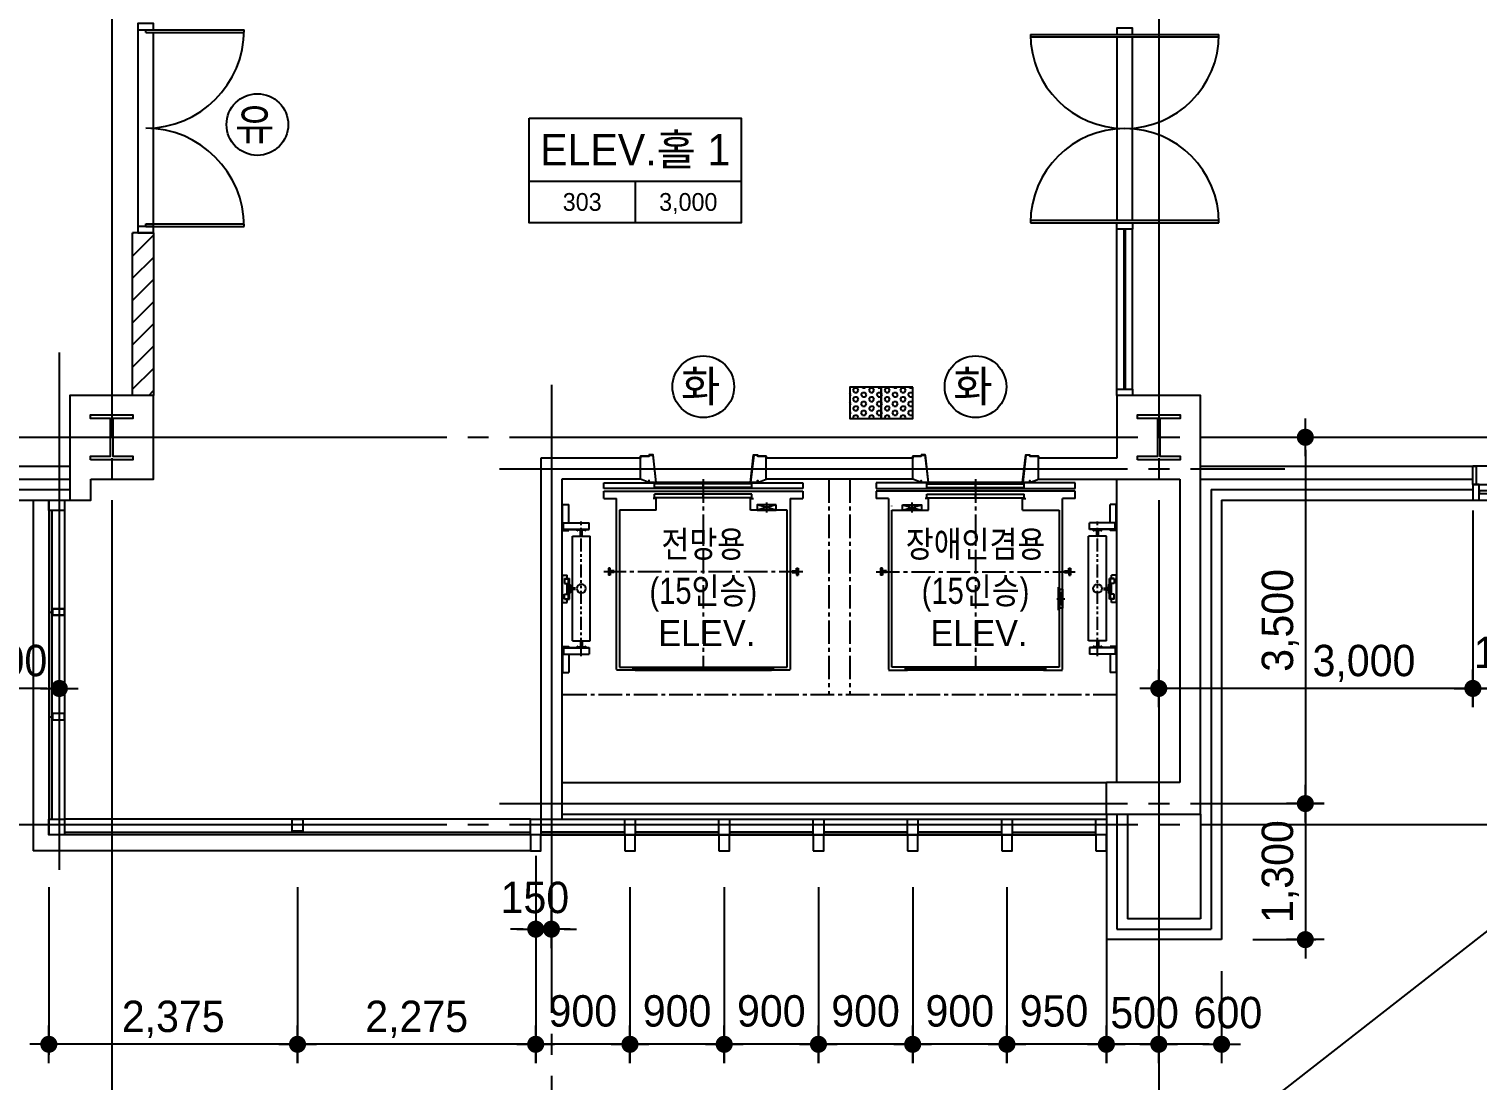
# Model space of a CAD drawing. Extents: x 14159573 to 14237735, y -1804798 to -1750552.
# Drawn here: x 14206783 to 14220613, y -1797691 to -1787648 of the extents above; entities that cross this region are included whole.
import ezdxf
from ezdxf.enums import TextEntityAlignment as Align

# ---------------------------------------------------------------- set-up
doc = ezdxf.new("R2010")
doc.units = 0
doc.header["$LTSCALE"] = 100
doc.header["$MEASUREMENT"] = 0
doc.header["$PDSIZE"] = -10
for name, pattern in [('CEN', [66, 60, -2, 2, -2]), ('CENTER2', [1.125, 0.75, -0.125, 0.125, -0.125]), ('PHANTOM', [2.5, 1.25, -0.25, 0.25, -0.25, 0.25, -0.25])]:
    doc.linetypes.add(name, pattern=pattern)
doc.layers.get('0').update_dxf_attribs({"linetype": 'CONTINUOUS'})
doc.layers.get('Defpoints').update_dxf_attribs({"linetype": 'CONTINUOUS'})
for name, color, linetype in [('0-내벽고정식', 7, 'CONTINUOUS'), ('8', 8, 'CONTINUOUS'), ('CEN', 1, 'CEN'), ('COL', 2, 'CONTINUOUS'), ('col2', 3, 'CONTINUOUS'), ('DIM', 7, 'CONTINUOUS'), ('elev', 7, 'CONTINUOUS'), ('HAT', 5, 'CONTINUOUS'), ('HOISTWAY', 9, 'CONTINUOUS'), ('TEXT', 2, 'CONTINUOUS'), ('TEXT1', 7, 'CONTINUOUS'), ('TILE', 5, 'CONTINUOUS'), ('WALL', 2, 'CONTINUOUS'), ('WALL-1', 7, 'CONTINUOUS'), ('WALLBR', 3, 'CONTINUOUS'), ('WID', 4, 'CONTINUOUS'), ('WINE', 8, 'CONTINUOUS'), ('지시선', 7, 'CONTINUOUS')]:
    doc.layers.add(name, color=color, linetype=linetype)
doc.styles.add('HY울를도M', font='HYWULM.TTF')
doc.styles.add('굴림', font='H2HDRM.TTF')
doc.dimstyles.new('DIM100', dxfattribs={"dimtxt": 300, "dimasz": 120, "dimexe": 1, "dimexo": 100, "dimgap": 60, "dimtad": 1, "dimdec": 4, "dimzin": 0, "dimdsep": 46, "dimlunit": 6, "dimtxsty": '굴림', "dimblk": 'DOTT', "dimcen": 0.09, "dimadec": 0, "dimazin": 0, "dimtfac": 1, "dimtdec": 4, "dimtofl": 0, "dimtmove": 2, "dimatfit": 2, "dimldrblk": 'DOTT', "dimfxl": 1, "dimtolj": 1, "dimtzin": 0, "dimarcsym": 0})
doc.dimstyles.new('DIM50', dxfattribs={"dimscale": 50, "dimtxt": 3, "dimasz": 1.2, "dimexe": 1, "dimexo": 1, "dimgap": 0.6, "dimtad": 1, "dimdec": 4, "dimzin": 0, "dimdsep": 46, "dimlunit": 6, "dimtxsty": '굴림', "dimblk": 'DOTT', "dimcen": 0.09, "dimadec": 0, "dimazin": 0, "dimtfac": 1, "dimtdec": 4, "dimtofl": 0, "dimtmove": 2, "dimatfit": 2, "dimldrblk": 'DOTT', "dimfxl": 1, "dimtolj": 1, "dimtzin": 0, "dimarcsym": 0})

# ---------------------------------------------------------------- blocks, each defined once
blk = doc.blocks.new('전망15인승')
at = {"layer": 'elev', "color": 4, "ltscale": 5}
for p, q in [((-350, -35), (600, -35)), ((-350, -90), (-350, -35)), ((1550, -90), (-350, -90)), ((1065, -45), (135, -45)), ((135, -80), (135, -45)), ((1065, -80), (135, -80)), ((600, -35), (1550, -35)), ((600, -90), (600, -45)), ((1065, -80), (1065, -45)), ((1550, -35), (1550, -90))]:
    blk.add_line(p, q, dxfattribs=at)
at = {"layer": 'HOISTWAY', "color": 1, "linetype": 'CENTER2', "ltscale": 3}
for p, q in [((600, 0), (600, -1807)), ((1550, -885), (-350, -885))]:
    blk.add_line(p, q, dxfattribs=at)
at = {"layer": 'HOISTWAY', "ltscale": 5}
for p, q in [((-350, -115), (1550, -115)), ((-350, -185), (-350, -115)), ((1550, -115), (1550, -185)), ((-350, -185), (-230, -185)), ((-230, -1820), (-230, -185)), ((150, -185), (120, -185)), ((1065, -145), (135, -145)), ((135, -180), (135, -145)), ((1065, -180), (135, -180)), ((150, -295), (150, -185)), ((600, -180), (600, -145)), ((1050, -295), (1050, -185)), ((1050, -185), (1080, -185)), ((1065, -180), (1065, -145)), ((1430, -185), (1430, -1820)), ((1430, -185), (1550, -185)), ((-200, -295), (-200, -1795)), ((150, -295), (-200, -295)), ((1400, -295), (1050, -295)), ((1400, -1795), (1400, -295)), ((-290, -851), (-306, -851)), ((-306, -851), (-306, -919)), ((-290, -919), (-306, -919)), ((-290, -877), (-290, -851)), ((-250, -877), (-290, -877)), ((-290, -893), (-290, -919)), ((-250, -893), (-290, -893)), ((-250, -893), (-250, -877)), ((1450, -893), (1450, -877)), ((1450, -877), (1490, -877)), ((1450, -893), (1490, -893)), ((1490, -851), (1506, -851)), ((1490, -877), (1490, -851)), ((1490, -893), (1490, -919)), ((1490, -919), (1506, -919)), ((1506, -851), (1506, -919)), ((-200, -1795), (-50, -1795)), ((-50, -1806), (-50, -1795)), ((1250, -1795), (1400, -1795)), ((1250, -1806), (1250, -1795)), ((-50, -1825), (-230, -1825)), ((-50, -1825), (-50, -1814)), ((1250, -1825), (1250, -1814)), ((1430, -1825), (1250, -1825))]:
    blk.add_line(p, q, dxfattribs=at)
at = {"layer": 'HOISTWAY', "ltscale": 200}
for p, q in [((1296, -295), (1116, -245)), ((1296, -245), (1116, -295)), ((1206, -318), (1206, -222)), ((-230, -1052), (-200, -1232)), ((-200, -1052), (-230, -1232)), ((-177, -1142), (-253, -1142))]:
    blk.add_line(p, q, dxfattribs=at)
at = {"layer": 'HOISTWAY'}
for p, q in [((-193, -1032), (-200, -1032)), ((-200, -1052), (-200, -1032)), ((-200, -1052), (-200, -1252)), ((-193, -1252), (-193, -1032)), ((-193, -1252), (-193, -1038)), ((-200, -1252), (-193, -1252))]:
    blk.add_line(p, q, dxfattribs=at)
at = {"layer": 'HOISTWAY', "color": 8, "ltscale": 5}
for p, q in [((-50, -1795), (1250, -1795)), ((-50, -1825), (1250, -1825))]:
    blk.add_line(p, q, dxfattribs=at)
at = {"layer": 'HOISTWAY', "color": 1, "ltscale": 5}
for p, q in [((-70, -1806), (1270, -1806)), ((-70, -1814), (-70, -1806)), ((-70, -1814), (1270, -1814)), ((1270, -1814), (1270, -1806))]:
    blk.add_line(p, q, dxfattribs=at)
at = {"layer": 'HOISTWAY'}
for points in [[(1296, -245), (1116, -245), (1116, -295), (1296, -295)], [(-230, -1052), (-230, -1232), (-200, -1232), (-200, -1052)]]:
    blk.add_lwpolyline(points, close=True, dxfattribs=at)
blk = doc.blocks.new('카운트')
at = {"layer": 'elev', "color": 8}
for p, q in [((0, -242), (-65, -242)), ((-65, -417), (-65, -242)), ((-6, -492), (-6, -242)), ((-100, -545), (-270, -545)), ((-270, -1545), (-270, -545)), ((-261, -482), (-261, -417)), ((-16, -417), (-261, -417)), ((-16, -477), (-261, -477)), ((-16, -482), (-261, -482)), ((-224, -495), (-224, -491)), ((-224, -495), (-221, -495)), ((-221, -495), (-221, -491)), ((-218, -485), (-196, -485)), ((-218, -488), (-196, -488)), ((-193, -537), (-193, -491)), ((-190, -537), (-190, -491)), ((-180, -537), (-180, -491)), ((-177, -537), (-177, -491)), ((-174, -485), (-152, -485)), ((-174, -488), (-152, -488)), ((-149, -495), (-149, -491)), ((-149, -495), (-146, -495)), ((-146, -495), (-146, -491)), ((-100, -1545), (-100, -545)), ((-65, -492), (-65, -482)), ((0, -492), (-65, -492)), ((-16, -482), (-16, -417)), ((-25, -948), (-71, -948)), ((-71, -1148), (-71, -948)), ((-62, -1148), (-62, -948)), ((-25, -952), (-62, -952)), ((-50, -948), (-50, -918)), ((0, -918), (-50, -918)), ((-25, -948), (-25, -998)), ((-4, -1178), (-4, -918)), ((-129, -1043), (-104, -1043)), ((-129, -1053), (-104, -1053)), ((-104, -1043), (-101, -1044)), ((-104, -1053), (-101, -1051)), ((-101, -1044), (-86, -1044)), ((-101, -1051), (-86, -1051)), ((-82, -1041), (-86, -1044)), ((-82, -1055), (-86, -1051)), ((-80, -1011), (-82, -1041)), ((-82, -1055), (-80, -1084)), ((-78, -1009), (-74, -1009)), ((-78, -1087), (-74, -1087)), ((-74, -1009), (-74, -1087)), ((-25, -998), (-62, -998)), ((-25, -1098), (-62, -1098)), ((-50, -1098), (-50, -998)), ((-25, -1148), (-25, -1098)), ((-25, -1148), (-71, -1148)), ((-25, -1144), (-62, -1144)), ((-50, -1178), (-50, -1148)), ((0, -1178), (-50, -1178)), ((-100, -1545), (-270, -1545)), ((-16, -1608), (-261, -1608)), ((-261, -1608), (-261, -1673)), ((-16, -1613), (-261, -1613)), ((-224, -1595), (-224, -1599)), ((-221, -1595), (-224, -1595)), ((-221, -1595), (-221, -1599)), ((-196, -1602), (-218, -1602)), ((-196, -1605), (-218, -1605)), ((-193, -1553), (-193, -1599)), ((-190, -1553), (-190, -1599)), ((-180, -1553), (-180, -1599)), ((-177, -1553), (-177, -1599)), ((-152, -1602), (-174, -1602)), ((-152, -1605), (-174, -1605)), ((-146, -1595), (-149, -1595)), ((-149, -1595), (-149, -1599)), ((-146, -1595), (-146, -1599)), ((-65, -1598), (-65, -1608)), ((0, -1598), (-65, -1598)), ((-16, -1608), (-16, -1673)), ((-6, -1598), (-6, -1848)), ((-16, -1673), (-261, -1673)), ((-65, -1673), (-65, -1848)), ((0, -1848), (-65, -1848))]:
    blk.add_line(p, q, dxfattribs=at)
at = {"layer": 'elev', "color": 1, "linetype": 'PHANTOM'}
blk.add_line((-185, -1691), (-185, -405), dxfattribs=at)
at = {"layer": 'elev', "color": 8}
blk.add_circle((-185, -1045), 42.8, dxfattribs=at)
for centre, radius, start, end in [((-218, -491), 6.2, 90, 180), ((-218, -491), 3, 90, 180), ((-196, -491), 6.2, 0, 90), ((-196, -491), 3, 0, 90), ((-185, -537), 8.2, 180, 0), ((-185, -537), 5, 180, 0), ((-174, -491), 6.2, 90, 180), ((-174, -491), 3, 90, 180), ((-152, -491), 6.2, 0, 90), ((-152, -491), 3, 0, 90), ((-78, -1011), 2.5, 90, 176.5907), ((-78, -1084), 2.5, 183.4093, 270), ((-218, -1599), 6.2, 180, 270), ((-218, -1599), 3, 180, 270), ((-196, -1599), 3, 270, 0), ((-196, -1599), 6.2, 270, 0), ((-185, -1553), 8.2, 0, 180), ((-185, -1553), 5, 0, 180), ((-174, -1599), 6.2, 180, 270), ((-174, -1599), 3, 180, 270), ((-152, -1599), 3, 270, 0), ((-152, -1599), 6.2, 270, 0)]:
    blk.add_arc(centre, radius, start, end, dxfattribs=at)
blk = doc.blocks.new('전망15인승-2호')
at = {"layer": 'elev', "color": 4, "ltscale": 5}
for p, q in [((-350, -35), (600, -35)), ((-350, -90), (-350, -35)), ((1550, -90), (-350, -90)), ((1065, -45), (135, -45)), ((135, -80), (135, -45)), ((1065, -80), (135, -80)), ((600, -35), (1550, -35)), ((600, -90), (600, -45)), ((1065, -80), (1065, -45)), ((1550, -35), (1550, -90))]:
    blk.add_line(p, q, dxfattribs=at)
at = {"layer": 'HOISTWAY', "color": 1, "linetype": 'CENTER2', "ltscale": 3}
for p, q in [((600, 0), (600, -1807)), ((1550, -885), (-350, -885))]:
    blk.add_line(p, q, dxfattribs=at)
at = {"layer": 'HOISTWAY', "ltscale": 5}
for p, q in [((-350, -115), (1550, -115)), ((-350, -185), (-350, -115)), ((1550, -115), (1550, -185)), ((-350, -185), (-230, -185)), ((-230, -1820), (-230, -185)), ((150, -185), (120, -185)), ((1065, -145), (135, -145)), ((135, -180), (135, -145)), ((1065, -180), (135, -180)), ((150, -295), (150, -185)), ((600, -180), (600, -145)), ((1050, -295), (1050, -185)), ((1050, -185), (1080, -185)), ((1065, -180), (1065, -145)), ((1430, -185), (1430, -1820)), ((1430, -185), (1550, -185)), ((-200, -295), (-200, -1795)), ((150, -295), (-200, -295)), ((1400, -295), (1050, -295)), ((1400, -1795), (1400, -295)), ((-290, -851), (-306, -851)), ((-306, -851), (-306, -919)), ((-290, -919), (-306, -919)), ((-290, -877), (-290, -851)), ((-250, -877), (-290, -877)), ((-290, -893), (-290, -919)), ((-250, -893), (-290, -893)), ((-250, -893), (-250, -877)), ((1450, -893), (1450, -877)), ((1450, -877), (1490, -877)), ((1450, -893), (1490, -893)), ((1490, -851), (1506, -851)), ((1490, -877), (1490, -851)), ((1490, -893), (1490, -919)), ((1490, -919), (1506, -919)), ((1506, -851), (1506, -919)), ((-200, -1795), (-50, -1795)), ((-50, -1806), (-50, -1795)), ((1250, -1795), (1400, -1795)), ((1250, -1806), (1250, -1795)), ((-50, -1825), (-230, -1825)), ((-50, -1825), (-50, -1814)), ((1250, -1825), (1250, -1814)), ((1430, -1825), (1250, -1825))]:
    blk.add_line(p, q, dxfattribs=at)
at = {"layer": 'HOISTWAY', "ltscale": 200}
for p, q in [((1296, -295), (1116, -245)), ((1296, -245), (1116, -295)), ((1206, -318), (1206, -222))]:
    blk.add_line(p, q, dxfattribs=at)
at = {"layer": 'HOISTWAY', "color": 8, "ltscale": 5}
for p, q in [((-50, -1795), (1250, -1795)), ((-50, -1825), (1250, -1825))]:
    blk.add_line(p, q, dxfattribs=at)
at = {"layer": 'HOISTWAY', "color": 1, "ltscale": 5}
for p, q in [((-70, -1806), (1270, -1806)), ((-70, -1814), (-70, -1806)), ((-70, -1814), (1270, -1814)), ((1270, -1814), (1270, -1806))]:
    blk.add_line(p, q, dxfattribs=at)
at = {"layer": 'HOISTWAY'}
blk.add_lwpolyline([(1296, -245), (1116, -245), (1116, -295), (1296, -295)], close=True, dxfattribs=at)
blk = doc.blocks.new('DOTT')
for p, q in [((0, 1.5), (0, -1.5)), ((-1.5, 0), (1.5, 0))]:
    blk.add_line(p, q)
at = {"color": 6, "const_width": 0.68}
blk.add_lwpolyline([(-0.34, 0, 1), (0.34, 0, 1)], format="xyb", close=True, dxfattribs=at)
blk = doc.blocks.new('*D54')
at = {"layer": 'Defpoints', "color": 0, "lineweight": -3}
for p in [(14218173, -1795049), (14218173, -1796349), (14218973, -1796349)]:
    blk.add_point(p, dxfattribs=at)
at = {"layer": 'DIM', "color": 7, "lineweight": -2}
for p, q in [((14218473, -1795049), (14219073, -1795049)), ((14218973, -1795169), (14218973, -1796229)), ((14218473, -1796349), (14219073, -1796349))]:
    blk.add_line(p, q, dxfattribs=at)
at = {"layer": 'DIM', "color": 7, "lineweight": -2, "xscale": 120, "yscale": 120, "zscale": 120}
for p, rotation in [((14218973, -1795049), 90), ((14218973, -1796349), 270)]:
    blk.add_blockref('DOTT', p, dxfattribs=dict(at, rotation=rotation))
at = {"layer": 'DIM', "color": 3, "insert": (14218734, -1795699), "char_height": 300, "attachment_point": 5, "rotation": 90, "style": '굴림'}
blk.add_mtext('\\A1;1,300', dxfattribs=at)
blk = doc.blocks.new('*D55')
at = {"layer": 'Defpoints', "color": 0, "lineweight": -3}
for p in [(14218173, -1791549), (14218173, -1795049), (14218973, -1795049)]:
    blk.add_point(p, dxfattribs=at)
at = {"layer": 'DIM', "color": 7, "lineweight": -2}
for p, q in [((14218473, -1791549), (14219073, -1791549)), ((14218973, -1791669), (14218973, -1794929)), ((14218473, -1795049), (14219073, -1795049))]:
    blk.add_line(p, q, dxfattribs=at)
at = {"layer": 'DIM', "color": 7, "lineweight": -2, "xscale": 120, "yscale": 120, "zscale": 120}
for p, rotation in [((14218973, -1791549), 90), ((14218973, -1795049), 270)]:
    blk.add_blockref('DOTT', p, dxfattribs=dict(at, rotation=rotation))
at = {"layer": 'DIM', "color": 3, "insert": (14218734, -1793299), "char_height": 300, "attachment_point": 5, "rotation": 90, "style": '굴림'}
blk.add_mtext('\\A1;3,500', dxfattribs=at)
blk = doc.blocks.new('TT1')
at = {"layer": 'TEXT1'}
for p, q in [((-1013, -600), (1013, -600)), ((0, -600), (0, -1000))]:
    blk.add_line(p, q, dxfattribs=at)
blk.add_lwpolyline([(-1013, 0), (1013, 0), (1013, -1000), (-1013, -1000)], close=True, dxfattribs=at)
blk = doc.blocks.new('*D59')
at = {"layer": 'Defpoints', "color": 0, "lineweight": -3}
for p in [(14217573, -1796349), (14218173, -1796349), (14217573, -1797349)]:
    blk.add_point(p, dxfattribs=at)
at = {"layer": 'DIM', "color": 7, "lineweight": -2}
for p, q in [((14217573, -1796649), (14217573, -1797449)), ((14218173, -1796649), (14218173, -1797449)), ((14218053, -1797349), (14217693, -1797349))]:
    blk.add_line(p, q, dxfattribs=at)
at = {"layer": 'DIM', "color": 7, "lineweight": -2, "xscale": 120, "yscale": 120, "zscale": 120, "rotation": 180}
blk.add_blockref('DOTT', (14217573, -1797349), dxfattribs=at)
at = {"layer": 'DIM', "color": 7, "lineweight": -2, "xscale": 120, "yscale": 120, "zscale": 120}
blk.add_blockref('DOTT', (14218173, -1797349), dxfattribs=at)
at = {"layer": 'DIM', "color": 3, "insert": (14218234, -1797048), "char_height": 300, "attachment_point": 5, "style": '굴림'}
blk.add_mtext('\\A1;600', dxfattribs=at)
blk = doc.blocks.new('aw-1000-325')
at = {"layer": 'WID', "color": 8}
for p, q in [((970, 325), (0, 325)), ((0, 150), (1000, 150)), ((0, 0), (1000, 0))]:
    blk.add_line(p, q, dxfattribs=at)
at = {"layer": 'WID'}
for points in [[(0, 325), (30, 325), (30, 150), (0, 150)], [(970, 325), (1000, 325), (1000, 150), (970, 150)], [(60, 150), (0, 150), (0, 0), (60, 0)], [(940, 150), (1000, 150), (1000, 0), (940, 0)], [(60, 63), (940, 63), (940, 87), (60, 87)]]:
    blk.add_lwpolyline(points, close=True, dxfattribs=at)
blk = doc.blocks.new('*D101')
at = {"layer": 'Defpoints', "color": 0, "lineweight": -3, "ltscale": 3}
for p in [(14205573, -1792149), (14207073, -1793211), (14205573, -1793949)]:
    blk.add_point(p, dxfattribs=at)
at = {"layer": 'DIM', "color": 7, "lineweight": -2, "ltscale": 3}
for p, q in [((14205573, -1792249), (14205573, -1793950)), ((14207073, -1793311), (14207073, -1793950)), ((14206953, -1793949), (14205693, -1793949))]:
    blk.add_line(p, q, dxfattribs=at)
at = {"layer": 'DIM', "color": 7, "lineweight": -2, "ltscale": 3, "xscale": 120, "yscale": 120, "zscale": 120, "rotation": 180}
blk.add_blockref('DOTT', (14205573, -1793949), dxfattribs=at)
at = {"layer": 'DIM', "color": 7, "lineweight": -2, "ltscale": 3, "xscale": 120, "yscale": 120, "zscale": 120}
blk.add_blockref('DOTT', (14207073, -1793949), dxfattribs=at)
at = {"layer": 'DIM', "color": 3, "ltscale": 3, "insert": (14206467, -1793710), "char_height": 300, "attachment_point": 5, "style": '굴림'}
blk.add_mtext('\\A1;1,500', dxfattribs=at)
blk = doc.blocks.new('*D109')
at = {"layer": 'Defpoints', "color": 0, "lineweight": -3}
for p in [(14217073, -1796349), (14217573, -1796349), (14217073, -1797349)]:
    blk.add_point(p, dxfattribs=at)
at = {"layer": 'DIM', "color": 7, "lineweight": -2}
for p, q in [((14217073, -1796649), (14217073, -1797449)), ((14217573, -1796649), (14217573, -1797449)), ((14217453, -1797349), (14217193, -1797349))]:
    blk.add_line(p, q, dxfattribs=at)
at = {"layer": 'DIM', "color": 7, "lineweight": -2, "xscale": 120, "yscale": 120, "zscale": 120, "rotation": 180}
blk.add_blockref('DOTT', (14217073, -1797349), dxfattribs=at)
at = {"layer": 'DIM', "color": 7, "lineweight": -2, "xscale": 120, "yscale": 120, "zscale": 120}
blk.add_blockref('DOTT', (14217573, -1797349), dxfattribs=at)
at = {"layer": 'DIM', "color": 3, "insert": (14217438, -1797048), "char_height": 300, "attachment_point": 5, "style": '굴림'}
blk.add_mtext('\\A1;500', dxfattribs=at)
blk = doc.blocks.new('*D110')
at = {"layer": 'Defpoints', "color": 0, "lineweight": -3}
for p in [(14216123, -1795549), (14217073, -1795549), (14216123, -1797349)]:
    blk.add_point(p, dxfattribs=at)
at = {"layer": 'DIM', "color": 7, "lineweight": -2}
for p, q in [((14216123, -1795849), (14216123, -1797449)), ((14217073, -1795849), (14217073, -1797449)), ((14216953, -1797349), (14216243, -1797349))]:
    blk.add_line(p, q, dxfattribs=at)
at = {"layer": 'DIM', "color": 7, "lineweight": -2, "xscale": 120, "yscale": 120, "zscale": 120, "rotation": 180}
blk.add_blockref('DOTT', (14216123, -1797349), dxfattribs=at)
at = {"layer": 'DIM', "color": 7, "lineweight": -2, "xscale": 120, "yscale": 120, "zscale": 120}
blk.add_blockref('DOTT', (14217073, -1797349), dxfattribs=at)
at = {"layer": 'DIM', "color": 3, "insert": (14216573, -1797032), "char_height": 300, "attachment_point": 5, "style": '굴림'}
blk.add_mtext('\\A1;950', dxfattribs=at)
blk = doc.blocks.new('*D111')
at = {"layer": 'Defpoints', "color": 0, "lineweight": -3}
for p in [(14215223, -1795549), (14216123, -1795549), (14215223, -1797349)]:
    blk.add_point(p, dxfattribs=at)
at = {"layer": 'DIM', "color": 7, "lineweight": -2}
for p, q in [((14215223, -1795849), (14215223, -1797449)), ((14216123, -1795849), (14216123, -1797449)), ((14216003, -1797349), (14215343, -1797349))]:
    blk.add_line(p, q, dxfattribs=at)
at = {"layer": 'DIM', "color": 7, "lineweight": -2, "xscale": 120, "yscale": 120, "zscale": 120, "rotation": 180}
blk.add_blockref('DOTT', (14215223, -1797349), dxfattribs=at)
at = {"layer": 'DIM', "color": 7, "lineweight": -2, "xscale": 120, "yscale": 120, "zscale": 120}
blk.add_blockref('DOTT', (14216123, -1797349), dxfattribs=at)
at = {"layer": 'DIM', "color": 3, "insert": (14215673, -1797032), "char_height": 300, "attachment_point": 5, "style": '굴림'}
blk.add_mtext('\\A1;900', dxfattribs=at)
blk = doc.blocks.new('*D112')
at = {"layer": 'Defpoints', "color": 0, "lineweight": -3}
for p in [(14214323, -1795549), (14215223, -1795549), (14214323, -1797349)]:
    blk.add_point(p, dxfattribs=at)
at = {"layer": 'DIM', "color": 7, "lineweight": -2}
for p, q in [((14214323, -1795849), (14214323, -1797449)), ((14215223, -1795849), (14215223, -1797449)), ((14215103, -1797349), (14214443, -1797349))]:
    blk.add_line(p, q, dxfattribs=at)
at = {"layer": 'DIM', "color": 7, "lineweight": -2, "xscale": 120, "yscale": 120, "zscale": 120, "rotation": 180}
blk.add_blockref('DOTT', (14214323, -1797349), dxfattribs=at)
at = {"layer": 'DIM', "color": 7, "lineweight": -2, "xscale": 120, "yscale": 120, "zscale": 120}
blk.add_blockref('DOTT', (14215223, -1797349), dxfattribs=at)
at = {"layer": 'DIM', "color": 3, "insert": (14214773, -1797032), "char_height": 300, "attachment_point": 5, "style": '굴림'}
blk.add_mtext('\\A1;900', dxfattribs=at)
blk = doc.blocks.new('*D113')
at = {"layer": 'Defpoints', "color": 0, "lineweight": -3}
for p in [(14213423, -1795549), (14214323, -1795549), (14213423, -1797349)]:
    blk.add_point(p, dxfattribs=at)
at = {"layer": 'DIM', "color": 7, "lineweight": -2}
for p, q in [((14213423, -1795849), (14213423, -1797449)), ((14214323, -1795849), (14214323, -1797449)), ((14214203, -1797349), (14213543, -1797349))]:
    blk.add_line(p, q, dxfattribs=at)
at = {"layer": 'DIM', "color": 7, "lineweight": -2, "xscale": 120, "yscale": 120, "zscale": 120, "rotation": 180}
blk.add_blockref('DOTT', (14213423, -1797349), dxfattribs=at)
at = {"layer": 'DIM', "color": 7, "lineweight": -2, "xscale": 120, "yscale": 120, "zscale": 120}
blk.add_blockref('DOTT', (14214323, -1797349), dxfattribs=at)
at = {"layer": 'DIM', "color": 3, "insert": (14213873, -1797032), "char_height": 300, "attachment_point": 5, "style": '굴림'}
blk.add_mtext('\\A1;900', dxfattribs=at)
blk = doc.blocks.new('*D114')
at = {"layer": 'Defpoints', "color": 0, "lineweight": -3}
for p in [(14209348, -1795549), (14211623, -1795549), (14209348, -1797349)]:
    blk.add_point(p, dxfattribs=at)
at = {"layer": 'DIM', "color": 7, "lineweight": -2}
for p, q in [((14209348, -1795849), (14209348, -1797449)), ((14211623, -1795849), (14211623, -1797449)), ((14211503, -1797349), (14209468, -1797349))]:
    blk.add_line(p, q, dxfattribs=at)
at = {"layer": 'DIM', "color": 7, "lineweight": -2, "xscale": 120, "yscale": 120, "zscale": 120, "rotation": 180}
blk.add_blockref('DOTT', (14209348, -1797349), dxfattribs=at)
at = {"layer": 'DIM', "color": 7, "lineweight": -2, "xscale": 120, "yscale": 120, "zscale": 120}
blk.add_blockref('DOTT', (14211623, -1797349), dxfattribs=at)
at = {"layer": 'DIM', "color": 3, "insert": (14210486, -1797110), "char_height": 300, "attachment_point": 5, "style": '굴림'}
blk.add_mtext('\\A1;2,275', dxfattribs=at)
blk = doc.blocks.new('*D115')
at = {"layer": 'Defpoints', "color": 0, "lineweight": -3}
for p in [(14212523, -1795549), (14213423, -1795549), (14212523, -1797349)]:
    blk.add_point(p, dxfattribs=at)
at = {"layer": 'DIM', "color": 7, "lineweight": -2}
for p, q in [((14212523, -1795849), (14212523, -1797449)), ((14213423, -1795849), (14213423, -1797449)), ((14213303, -1797349), (14212643, -1797349))]:
    blk.add_line(p, q, dxfattribs=at)
at = {"layer": 'DIM', "color": 7, "lineweight": -2, "xscale": 120, "yscale": 120, "zscale": 120, "rotation": 180}
blk.add_blockref('DOTT', (14212523, -1797349), dxfattribs=at)
at = {"layer": 'DIM', "color": 7, "lineweight": -2, "xscale": 120, "yscale": 120, "zscale": 120}
blk.add_blockref('DOTT', (14213423, -1797349), dxfattribs=at)
at = {"layer": 'DIM', "color": 3, "insert": (14212973, -1797032), "char_height": 300, "attachment_point": 5, "style": '굴림'}
blk.add_mtext('\\A1;900', dxfattribs=at)
blk = doc.blocks.new('*D116')
at = {"layer": 'Defpoints', "color": 0, "lineweight": -3}
for p in [(14211623, -1795549), (14212523, -1795549), (14211623, -1797349)]:
    blk.add_point(p, dxfattribs=at)
at = {"layer": 'DIM', "color": 7, "lineweight": -2}
for p, q in [((14211623, -1795849), (14211623, -1797449)), ((14212523, -1795849), (14212523, -1797449)), ((14212403, -1797349), (14211743, -1797349))]:
    blk.add_line(p, q, dxfattribs=at)
at = {"layer": 'DIM', "color": 7, "lineweight": -2, "xscale": 120, "yscale": 120, "zscale": 120, "rotation": 180}
blk.add_blockref('DOTT', (14211623, -1797349), dxfattribs=at)
at = {"layer": 'DIM', "color": 7, "lineweight": -2, "xscale": 120, "yscale": 120, "zscale": 120}
blk.add_blockref('DOTT', (14212523, -1797349), dxfattribs=at)
at = {"layer": 'DIM', "color": 3, "insert": (14212073, -1797032), "char_height": 300, "attachment_point": 5, "style": '굴림'}
blk.add_mtext('\\A1;900', dxfattribs=at)
blk = doc.blocks.new('*D117')
at = {"layer": 'Defpoints', "color": 0, "lineweight": -3}
for p in [(14206973, -1795549), (14209348, -1795549), (14206973, -1797349)]:
    blk.add_point(p, dxfattribs=at)
at = {"layer": 'DIM', "color": 7, "lineweight": -2}
for p, q in [((14206973, -1795849), (14206973, -1797449)), ((14209348, -1795849), (14209348, -1797449)), ((14209228, -1797349), (14207093, -1797349))]:
    blk.add_line(p, q, dxfattribs=at)
at = {"layer": 'DIM', "color": 7, "lineweight": -2, "xscale": 120, "yscale": 120, "zscale": 120, "rotation": 180}
blk.add_blockref('DOTT', (14206973, -1797349), dxfattribs=at)
at = {"layer": 'DIM', "color": 7, "lineweight": -2, "xscale": 120, "yscale": 120, "zscale": 120}
blk.add_blockref('DOTT', (14209348, -1797349), dxfattribs=at)
at = {"layer": 'DIM', "color": 3, "insert": (14208161, -1797110), "char_height": 300, "attachment_point": 5, "style": '굴림'}
blk.add_mtext('\\A1;2,375', dxfattribs=at)
blk = doc.blocks.new('*D120')
at = {"layer": 'Defpoints', "color": 0, "lineweight": -3, "ltscale": 3}
for p in [(14220573, -1792149), (14221573, -1792149), (14220573, -1793949)]:
    blk.add_point(p, dxfattribs=at)
at = {"layer": 'DIM', "color": 7, "lineweight": -2, "ltscale": 3}
for p, q in [((14220573, -1792249), (14220573, -1793950)), ((14221573, -1792249), (14221573, -1793950)), ((14221453, -1793949), (14220693, -1793949))]:
    blk.add_line(p, q, dxfattribs=at)
at = {"layer": 'DIM', "color": 7, "lineweight": -2, "ltscale": 3, "xscale": 120, "yscale": 120, "zscale": 120, "rotation": 180}
blk.add_blockref('DOTT', (14220573, -1793949), dxfattribs=at)
at = {"layer": 'DIM', "color": 7, "lineweight": -2, "ltscale": 3, "xscale": 120, "yscale": 120, "zscale": 120}
blk.add_blockref('DOTT', (14221573, -1793949), dxfattribs=at)
at = {"layer": 'DIM', "color": 3, "ltscale": 3, "insert": (14221073, -1793632), "char_height": 300, "attachment_point": 5, "style": '굴림'}
blk.add_mtext('\\A1;1,000', dxfattribs=at)
blk = doc.blocks.new('*D122')
at = {"layer": 'Defpoints', "color": 0, "lineweight": -3, "ltscale": 3}
for p in [(14217573, -1792149), (14220573, -1792149), (14217573, -1793949)]:
    blk.add_point(p, dxfattribs=at)
at = {"layer": 'DIM', "color": 7, "lineweight": -2, "ltscale": 3}
for p, q in [((14217573, -1792249), (14217573, -1793950)), ((14220573, -1792249), (14220573, -1793950)), ((14220453, -1793949), (14217693, -1793949))]:
    blk.add_line(p, q, dxfattribs=at)
at = {"layer": 'DIM', "color": 7, "lineweight": -2, "ltscale": 3, "xscale": 120, "yscale": 120, "zscale": 120, "rotation": 180}
blk.add_blockref('DOTT', (14217573, -1793949), dxfattribs=at)
at = {"layer": 'DIM', "color": 7, "lineweight": -2, "ltscale": 3, "xscale": 120, "yscale": 120, "zscale": 120}
blk.add_blockref('DOTT', (14220573, -1793949), dxfattribs=at)
at = {"layer": 'DIM', "color": 3, "ltscale": 3, "insert": (14219533, -1793710), "char_height": 300, "attachment_point": 5, "style": '굴림'}
blk.add_mtext('\\A1;3,000', dxfattribs=at)
blk = doc.blocks.new('*D124')
at = {"layer": 'Defpoints', "color": 0, "lineweight": -3}
for p in [(14211623, -1795249), (14211773, -1795249), (14211623, -1796249)]:
    blk.add_point(p, dxfattribs=at)
at = {"layer": 'DIM', "color": 7, "lineweight": -2}
for p, q in [((14211623, -1795549), (14211623, -1796349)), ((14211773, -1795549), (14211773, -1796349)), ((14211503, -1796249), (14211383, -1796249)), ((14211893, -1796249), (14212013, -1796249))]:
    blk.add_line(p, q, dxfattribs=at)
at = {"layer": 'DIM', "color": 7, "lineweight": -2, "xscale": 120, "yscale": 120, "zscale": 120}
blk.add_blockref('DOTT', (14211623, -1796249), dxfattribs=at)
at = {"layer": 'DIM', "color": 7, "lineweight": -2, "xscale": 120, "yscale": 120, "zscale": 120, "rotation": 180}
blk.add_blockref('DOTT', (14211773, -1796249), dxfattribs=at)
at = {"layer": 'DIM', "color": 3, "insert": (14211615, -1795948), "char_height": 300, "attachment_point": 5, "style": '굴림'}
blk.add_mtext('\\A1;150', dxfattribs=at)

msp = doc.modelspace()

# ---------------------------------------------------------------- hatches: boundary and pattern name
at = {"layer": 'HAT', "lineweight": -3, "ltscale": 200}
h = msp.add_hatch(dxfattribs=at)
h.set_pattern_fill('_USER,N', color=256, scale=150, angle=45, style=0, pattern_type=0)
h.set_pattern_definition([(45, (1224818.87, -1329965.08), (-106.0660172, 106.0660172), [])])
h.paths.add_polyline_path([(14207973.21251, -1789596.06133), (14207823.21251, -1789596.06133), (14207773.21251, -1789596.06133), (14207773.21251, -1791149.19177), (14207973.21251, -1791149.19177)])
at = {"layer": 'TILE'}
h = msp.add_hatch(dxfattribs=at)
h.set_pattern_fill('HEX', color=256, scale=200, style=0)
h.set_pattern_definition([(0, (13545218.587, -2838318.44), (0, 43.3012702), [25, -50]), (120, (13545218.587, -2838318.44), (-37.5, -21.6506351), [25, -50]), (60, (13545243.587, -2838318.44), (-37.5, 21.6506351), [25, -50])])
h.paths.add_polyline_path([(14214923.21251, -1791069.19177), (14214623.21251, -1791069.19177), (14214623.21251, -1791369.19177), (14214923.21251, -1791369.19177)])
h = msp.add_hatch(dxfattribs=at)
h.set_pattern_fill('HEX', color=256, scale=200, style=0)
h.set_pattern_definition([(0, (13545518.587, -2838318.423), (0, 43.3012702), [25, -50]), (120, (13545518.587, -2838318.423), (-37.5, -21.6506351), [25, -50]), (60, (13545543.587, -2838318.423), (-37.5, 21.6506351), [25, -50])])
h.paths.add_polyline_path([(14215223.21251, -1791069.17382), (14214923.21251, -1791069.17382), (14214923.21251, -1791369.17382), (14215223.21251, -1791369.17382)])

# ---------------------------------------------------------------- linework, layer by layer
at = {"layer": '0-내벽고정식'}
for p, q in [((14205573.21251, -1791824.19177), (14207173.21251, -1791824.19177)), ((14217973.21251, -1791824.19177), (14220573.21251, -1791824.19177))]:
    msp.add_line(p, q, dxfattribs=at)
at = {"layer": '8'}
for p, q in [((14213673.21251, -1791982.19177), (14212773.21251, -1791982.19177)), ((14212773.21251, -1791982.19177), (14213673.21251, -1791982.19177)), ((14216273.21251, -1791982.19177), (14215373.21251, -1791982.19177)), ((14215373.21251, -1791982.19177), (14216273.21251, -1791982.19177)), ((14211873.21296, -1794849.19177), (14217073.21251, -1794849.19177)), ((14211873.21296, -1795149.19177), (14217073.21251, -1795149.19177))]:
    msp.add_line(p, q, dxfattribs=at)
at = {"layer": 'CEN', "linetype": 'CEN'}
for p, q in [((14207573.21251, -1759149.19177), (14207573.21251, -1799049.19177)), ((14217573.21251, -1759149.19177), (14217573.21251, -1799049.19177)), ((14207073.21251, -1790740.00879), (14207073.21251, -1795681.56875)), ((14211773.21251, -1791049.19177), (14211773.21251, -1799049.19177)), ((14165173.21251, -1791549.19177), (14229173.21251, -1791549.19177)), ((14211275.63474, -1791849.19177), (14218775.63474, -1791849.19177)), ((14211275.63474, -1795049.19177), (14218775.63474, -1795049.19177)), ((14165173.21251, -1795249.19177), (14229173.21251, -1795249.19177))]:
    msp.add_line(p, q, dxfattribs=at)
at = {"layer": 'COL'}
for p, q in [((14213823.21251, -1791949.19177), (14213823.21251, -1791749.19177)), ((14216423.21251, -1791949.19177), (14216423.21251, -1791749.19177)), ((14216423.21251, -1791949.19177), (14217173.21251, -1791949.19177)), ((14217773.21251, -1791949.19177), (14217773.21251, -1794849.19177)), ((14217973.21251, -1795149.19177), (14217973.21251, -1791949.19177)), ((14217773.21251, -1794849.19177), (14217073.21251, -1794849.19177)), ((14217073.21251, -1795149.19177), (14217073.21251, -1794849.19177)), ((14217073.21251, -1795149.19177), (14217973.21251, -1795149.19177))]:
    msp.add_line(p, q, dxfattribs=at)
for points in [[(14207373.21251, -1791949.19177), (14207973.21251, -1791949.19177), (14207973.21251, -1791149.19177), (14207173.21251, -1791149.19177), (14207173.21251, -1791949.19177)], [(14217973.21251, -1791949.19177), (14217973.21251, -1791149.19177), (14217173.21251, -1791149.19177), (14217173.21251, -1791749.19177)], [(14207173.21251, -1791949.19177), (14207173.21251, -1792149.19177), (14207373.21251, -1792149.19177), (14207373.21251, -1791949.19177)], [(14216423.21251, -1791949.19177), (14217173.21251, -1791949.19177)], [(14217173.21251, -1791949.19177), (14217773.21251, -1791949.19177)]]:
    msp.add_lwpolyline(points, dxfattribs=at)
at = {"layer": 'col2'}
for points in [[(14207369.71251, -1791763.19177), (14207369.71251, -1791728.19177), (14207563.21251, -1791728.19177), (14207563.21251, -1791370.19177), (14207369.71251, -1791370.19177), (14207369.71251, -1791335.19177), (14207776.71251, -1791335.19177), (14207776.71251, -1791370.19177), (14207583.21251, -1791370.19177), (14207583.21251, -1791728.19177), (14207776.71251, -1791728.19177), (14207776.71251, -1791763.19177)], [(14217369.71251, -1791763.19177), (14217369.71251, -1791728.19177), (14217563.21251, -1791728.19177), (14217563.21251, -1791370.19177), (14217369.71251, -1791370.19177), (14217369.71251, -1791335.19177), (14217776.71251, -1791335.19177), (14217776.71251, -1791370.19177), (14217583.21251, -1791370.19177), (14217583.21251, -1791728.19177), (14217776.71251, -1791728.19177), (14217776.71251, -1791763.19177)]]:
    msp.add_lwpolyline(points, close=True, dxfattribs=at)
at = {"layer": 'elev'}
for p, q in [((14212703.21251, -1791982.19177), (14212623.21251, -1791949.19177)), ((14213743.21251, -1791982.19177), (14213823.21251, -1791949.19177)), ((14215303.21251, -1791982.19177), (14215223.21251, -1791949.19177)), ((14216343.21251, -1791982.19177), (14216423.21251, -1791949.19177))]:
    msp.add_line(p, q, dxfattribs=at)
at = {"layer": 'elev', "color": 8, "linetype": 'CENTER2', "ltscale": 3}
for p, q in [((14214423.21251, -1791949.19177), (14214423.21251, -1794009.19177)), ((14214423.21251, -1791949.19177), (14214423.21251, -1794009.19177)), ((14214623.21251, -1791949.19177), (14214623.21251, -1794009.19177)), ((14217173.21251, -1794009.19177), (14211873.21251, -1794009.19177))]:
    msp.add_line(p, q, dxfattribs=at)
at = {"layer": 'elev', "color": 8}
for p, q in [((14217173.21251, -1794849.19177), (14217173.21251, -1791949.19177)), ((14215022.81251, -1792208.19177), (14215022.81251, -1792204.19177))]:
    msp.add_line(p, q, dxfattribs=at)
at = {"layer": 'elev', "color": 4}
for points in [[(14212703.21251, -1791717.19177), (14212703.21251, -1791729.19177), (14212623.21251, -1791729.19177), (14212623.21251, -1791749.19177), (14212623.21251, -1791749.19177), (14212623.21251, -1791731.19177), (14212705.21251, -1791731.19177), (14212705.21251, -1791719.19177), (14212741.42828, -1791719.19177), (14212770.97064, -1791980.19177), (14212705.21251, -1791980.19177), (14212705.21251, -1791962.06464), (14212703.21251, -1791962.06464), (14212703.21251, -1791982.19177), (14212773.21251, -1791982.19177), (14212743.21251, -1791717.19177)], [(14213743.21251, -1791717.19177), (14213743.21251, -1791729.19177), (14213823.21251, -1791729.19177), (14213823.21251, -1791749.19177), (14213823.21251, -1791749.19177), (14213823.21251, -1791731.19177), (14213741.21251, -1791731.19177), (14213741.21251, -1791719.19177), (14213704.99673, -1791719.19177), (14213675.45437, -1791980.19177), (14213741.21251, -1791980.19177), (14213741.21251, -1791962.06464), (14213743.21251, -1791962.06464), (14213743.21251, -1791982.19177), (14213673.21251, -1791982.19177), (14213703.21251, -1791717.19177)], [(14215303.21251, -1791717.19177), (14215303.21251, -1791729.19177), (14215223.21251, -1791729.19177), (14215223.21251, -1791749.19177), (14215223.21251, -1791749.19177), (14215223.21251, -1791731.19177), (14215305.21251, -1791731.19177), (14215305.21251, -1791719.19177), (14215341.42828, -1791719.19177), (14215370.97064, -1791980.19177), (14215305.21251, -1791980.19177), (14215305.21251, -1791962.06464), (14215303.21251, -1791962.06464), (14215303.21251, -1791982.19177), (14215373.21251, -1791982.19177), (14215343.21251, -1791717.19177)], [(14216343.21251, -1791717.19177), (14216343.21251, -1791729.19177), (14216423.21251, -1791729.19177), (14216423.21251, -1791749.19177), (14216423.21251, -1791749.19177), (14216423.21251, -1791731.19177), (14216341.21251, -1791731.19177), (14216341.21251, -1791719.19177), (14216304.99673, -1791719.19177), (14216275.45437, -1791980.19177), (14216341.21251, -1791980.19177), (14216341.21251, -1791962.06464), (14216343.21251, -1791962.06464), (14216343.21251, -1791982.19177), (14216273.21251, -1791982.19177), (14216303.21251, -1791717.19177)]]:
    msp.add_lwpolyline(points, close=True, dxfattribs=at)
at = {"layer": 'TILE'}
for points in [[(14214923.21251, -1791069.19177), (14214623.21251, -1791069.19177), (14214623.21251, -1791369.19177), (14214923.21251, -1791369.19177)], [(14215223.21251, -1791069.17382), (14214923.21251, -1791069.17382), (14214923.21251, -1791369.17382), (14215223.21251, -1791369.17382)]]:
    msp.add_lwpolyline(points, close=True, dxfattribs=at)
at = {"layer": 'WALL'}
for p, q in [((14211673.21251, -1791749.19177), (14211673.21251, -1795199.19177)), ((14212623.21251, -1791749.19177), (14211673.21251, -1791749.19177)), ((14212623.21251, -1791949.19177), (14212623.21251, -1791749.19177)), ((14215223.21251, -1791749.19177), (14213823.21251, -1791749.19177)), ((14215223.21251, -1791949.19177), (14215223.21251, -1791749.19177)), ((14217173.21251, -1791749.19177), (14216423.21251, -1791749.19177)), ((14211873.21251, -1791949.19177), (14211873.21251, -1795199.19177)), ((14212623.21251, -1791949.19177), (14211873.21251, -1791949.19177)), ((14215223.21251, -1791949.19177), (14213823.21251, -1791949.19177)), ((14211673.21251, -1795199.19177), (14211873.21251, -1795199.19177))]:
    msp.add_line(p, q, dxfattribs=at)
at = {"layer": 'WALL-1', "color": 4}
for p, q in [((14205573.21251, -1791949.19177), (14207173.21251, -1791949.19177)), ((14217973.21251, -1791949.19177), (14220573.21251, -1791949.19177)), ((14205573.21251, -1792049.19177), (14207173.21251, -1792049.19177)), ((14205573.21251, -1792149.19177), (14207173.21251, -1792149.19177)), ((14218073.21122, -1792049.19177), (14220573.21251, -1792049.19177)), ((14218073.21122, -1792049.19177), (14218073.21354, -1796249.19177)), ((14218173.21251, -1792149.19177), (14220573.21251, -1792149.19177)), ((14218173.21251, -1792149.19177), (14218173.21251, -1796349.19177)), ((14217073.21251, -1795149.19177), (14217073.21251, -1796349.19177)), ((14217173.21251, -1795149.19177), (14217173.21251, -1796249.19177)), ((14217273.21251, -1795149.19177), (14217273.21251, -1796149.19177)), ((14217973.21251, -1795149.19177), (14217973.2135, -1796149.19197)), ((14217973.2135, -1796149.19197), (14217273.21251, -1796149.19177)), ((14217173.21251, -1796249.19177), (14218073.21354, -1796249.19177)), ((14218173.21251, -1796349.19177), (14217073.21251, -1796349.19177))]:
    msp.add_line(p, q, dxfattribs=at)
at = {"layer": 'WALLBR'}
for p, q in [((14207773.21251, -1791149.19177), (14207773.21251, -1789596.06133)), ((14207973.21251, -1789596.06133), (14207773.21251, -1789596.06133)), ((14207973.21251, -1789596.06133), (14207973.21251, -1791149.19177))]:
    msp.add_line(p, q, dxfattribs=at)
at = {"layer": 'WID'}
for p, q in [((14207898.21251, -1787656.06133), (14208838.21251, -1787656.06133)), ((14207898.21251, -1787681.06133), (14207898.21251, -1787656.06133)), ((14207898.21251, -1787681.06133), (14208837.86522, -1787681.06133)), ((14216348.21251, -1787699.19177), (14218148.21251, -1787699.19177)), ((14216348.5598, -1787724.19177), (14218147.86522, -1787724.19177)), ((14207898.21251, -1789511.06133), (14208806.20978, -1789511.06133)), ((14207898.21251, -1789536.06133), (14207898.21251, -1789511.06133)), ((14207898.21251, -1789511.06133), (14208837.86522, -1789511.06133)), ((14207898.21251, -1789536.06133), (14208838.21251, -1789536.06133)), ((14216348.21251, -1789499.19177), (14218148.21251, -1789499.19177)), ((14216348.5598, -1789474.19177), (14218147.86522, -1789474.19177)), ((14217173.21251, -1791089.19177), (14217173.21251, -1789559.19177)), ((14217242.21251, -1791089.19177), (14217242.21251, -1789559.19177)), ((14217254.21251, -1791089.19177), (14217254.21251, -1789559.19177)), ((14217323.21251, -1791089.19177), (14217323.21251, -1789559.19177)), ((14206977.21251, -1792249.19177), (14206977.21251, -1795199.19177)), ((14207001.21251, -1792249.19177), (14207001.21251, -1795199.19177)), ((14207123.21251, -1795321.19177), (14211573.21251, -1795321.19177)), ((14207123.21251, -1795345.19177), (14211573.21251, -1795345.19177)), ((14212473.21251, -1795321.19177), (14211673.21251, -1795321.19177)), ((14212473.21251, -1795345.19177), (14211673.21251, -1795345.19177)), ((14213373.21251, -1795321.19177), (14212573.21251, -1795321.19177)), ((14213373.21251, -1795345.19177), (14212573.21251, -1795345.19177)), ((14214273.21251, -1795321.19177), (14213473.21251, -1795321.19177)), ((14214273.21251, -1795345.19177), (14213473.21251, -1795345.19177)), ((14215173.21251, -1795321.19177), (14214373.21251, -1795321.19177)), ((14215173.21251, -1795345.19177), (14214373.21251, -1795345.19177)), ((14216073.21251, -1795321.19177), (14215273.21251, -1795321.19177)), ((14216073.21251, -1795345.19177), (14215273.21251, -1795345.19177)), ((14216173.21251, -1795321.19177), (14216973.21251, -1795321.19177)), ((14216173.21251, -1795345.19177), (14216973.21251, -1795345.19177))]:
    msp.add_line(p, q, dxfattribs=at)
for points in [[(14207823.21251, -1787656.06133), (14207973.21251, -1787656.06133), (14207973.21251, -1787596.06133), (14207823.21251, -1787596.06133)], [(14217173.21251, -1787699.19177), (14217323.21251, -1787699.19177), (14217323.21251, -1787639.19177), (14217173.21251, -1787639.19177)], [(14207823.21251, -1789596.06133), (14207973.21251, -1789596.06133), (14207973.21251, -1789536.06133), (14207823.21251, -1789536.06133)], [(14217173.21251, -1789499.19177), (14217323.21251, -1789499.19177), (14217323.21251, -1789559.19177), (14217173.21251, -1789559.19177)], [(14217173.21251, -1791089.19177), (14217323.21251, -1791089.19177), (14217323.21251, -1791149.19177), (14217173.21251, -1791149.19177)], [(14207123.21251, -1792149.19177), (14207123.21251, -1792249.19177), (14206973.21251, -1792249.19177), (14206973.21251, -1792149.19177)], [(14207009.21251, -1793189.19177), (14207123.21251, -1793189.19177), (14207123.21251, -1793249.19177), (14207009.21251, -1793249.19177)], [(14207123.21251, -1795199.19177), (14207123.21251, -1795349.19177), (14206973.21251, -1795349.19177), (14206973.21251, -1795199.19177)], [(14209398.21251, -1795199.19177), (14209398.21251, -1795313.19177), (14209298.21251, -1795313.19177), (14209298.21251, -1795199.19177)], [(14211673.21251, -1795199.19177), (14211673.21251, -1795349.19177), (14211573.21251, -1795349.19177), (14211573.21251, -1795199.19177)], [(14212573.21251, -1795199.19177), (14212573.21251, -1795349.19177), (14212473.21251, -1795349.19177), (14212473.21251, -1795199.19177)], [(14213473.21251, -1795199.19177), (14213473.21251, -1795349.19177), (14213373.21251, -1795349.19177), (14213373.21251, -1795199.19177)], [(14214373.21251, -1795199.19177), (14214373.21251, -1795349.19177), (14214273.21251, -1795349.19177), (14214273.21251, -1795199.19177)], [(14215273.21251, -1795199.19177), (14215273.21251, -1795349.19177), (14215173.21251, -1795349.19177), (14215173.21251, -1795199.19177)], [(14216173.21251, -1795199.19177), (14216173.21251, -1795349.19177), (14216073.21251, -1795349.19177), (14216073.21251, -1795199.19177)], [(14217073.21251, -1795199.19177), (14217073.21251, -1795349.19177), (14216973.21251, -1795349.19177), (14216973.21251, -1795199.19177)], [(14211573.21251, -1795499.19177), (14211673.21251, -1795499.19177), (14211673.21251, -1795349.19177), (14211573.21251, -1795349.19177)], [(14212473.21251, -1795499.19177), (14212573.21251, -1795499.19177), (14212573.21251, -1795349.19177), (14212473.21251, -1795349.19177)], [(14213373.21251, -1795499.19177), (14213473.21251, -1795499.19177), (14213473.21251, -1795349.19177), (14213373.21251, -1795349.19177)], [(14214273.21251, -1795499.19177), (14214373.21251, -1795499.19177), (14214373.21251, -1795349.19177), (14214273.21251, -1795349.19177)], [(14215173.21251, -1795499.19177), (14215273.21251, -1795499.19177), (14215273.21251, -1795349.19177), (14215173.21251, -1795349.19177)], [(14216073.21251, -1795499.19177), (14216173.21251, -1795499.19177), (14216173.21251, -1795349.19177), (14216073.21251, -1795349.19177)], [(14216973.21251, -1795499.19177), (14217073.21251, -1795499.19177), (14217073.21251, -1795349.19177), (14216973.21251, -1795349.19177)]]:
    msp.add_lwpolyline(points, close=True, dxfattribs=at)
for points in [[(14206977.21251, -1793219.19177), (14207009.21251, -1793219.19177), (14207009.21251, -1793249.19177), (14207123.21251, -1793249.19177), (14207123.21251, -1793189.19177), (14207009.21251, -1793189.19177), (14207009.21251, -1793219.19177)], [(14206977.21251, -1794219.19177), (14207009.21251, -1794219.19177), (14207009.21251, -1794249.19177), (14207123.21251, -1794249.19177), (14207123.21251, -1794189.19177), (14207009.21251, -1794189.19177), (14207009.21251, -1794219.19177)]]:
    msp.add_lwpolyline(points, dxfattribs=at)
for centre, radius, start, end in [((14207898.21251, -1787656.06133), 940, 270, 0), ((14217248.21251, -1787699.19177), 900, 180, 0), ((14207898.21251, -1789536.06133), 940, 0, 90), ((14217248.21251, -1789499.19177), 900, 0, 180)]:
    msp.add_arc(centre, radius, start, end, dxfattribs=at)
at = {"layer": 'WINE', "lineweight": -3, "ltscale": 200}
for p, q in [((14207823.21251, -1787656.06133), (14207823.21251, -1789536.06133)), ((14207973.21251, -1789536.06133), (14207973.21251, -1787681.06133)), ((14217173.21251, -1787724.19177), (14217173.21251, -1789474.19177)), ((14217323.21251, -1789474.19177), (14217323.21251, -1787724.19177))]:
    msp.add_line(p, q, dxfattribs=at)
at = {"layer": 'WINE'}
for p, q in [((14206823.21251, -1792149.19177), (14206823.21251, -1795499.19177)), ((14206973.21251, -1792149.19177), (14206973.21251, -1795349.19177)), ((14207123.21251, -1792249.19177), (14207123.21251, -1795199.19177)), ((14211573.21251, -1795199.19177), (14207123.21251, -1795199.19177)), ((14211673.21251, -1795199.19177), (14216973.21251, -1795199.19177)), ((14211573.21251, -1795349.19177), (14207123.21251, -1795349.19177)), ((14211673.21251, -1795349.19177), (14216973.21251, -1795349.19177)), ((14211573.21251, -1795499.19177), (14206823.21251, -1795499.19177))]:
    msp.add_line(p, q, dxfattribs=at)
at = {"layer": 'WINE', "lineweight": -3, "ltscale": 200}
msp.add_lwpolyline([(14213736.76312, -1800325.84697), (14217742.05924, -1798585.98922), (14220762.89621, -1796225.26575), (14222915.48563, -1792757.07942), (14223098.14771, -1792149.19177)], dxfattribs=at)
at = {"layer": '지시선'}
for centre in [(14208964.69627, -1788561.06133), (14213223.21251, -1791065.74049), (14215823.21251, -1791065.74049)]:
    msp.add_circle(centre, 294.48376, dxfattribs=at)

# ---------------------------------------------------------------- block references
at = {"layer": 'elev'}
msp.add_blockref('전망15인승-2호', (14212623.21251, -1791949.19177), dxfattribs=at)
at = {"layer": 'elev', "linetype": 'CENTER2', "xscale": -1}
for name, p in [('전망15인승', (14216423.21251, -1791949.19177)), ('카운트', (14211873.21251, -1791949.19177))]:
    msp.add_blockref(name, p, dxfattribs=at)
at = {"layer": 'elev', "linetype": 'CENTER2'}
msp.add_blockref('카운트', (14217173.21251, -1791949.19177), dxfattribs=at)
at = {"layer": 'TEXT1'}
msp.add_blockref('TT1', (14212573.21251, -1788500.69155), dxfattribs=at)
at = {"layer": 'WID'}
msp.add_blockref('aw-1000-325', (14220573.21251, -1792149.19177), dxfattribs=at)

# ---------------------------------------------------------------- texts
at = {"layer": 'TEXT', "style": 'HY울를도M', "width": 0.85}
for s, p in [('전망용', (14213223.21251, -1792567.24291)), ('장애인겸용', (14215823.21251, -1792567.24291)), ('(15인승)', (14213223.21251, -1793037.44301)), ('(15인승)', (14215823.21251, -1793037.44301))]:
    msp.add_text(s, height=250, dxfattribs=at).set_placement(p, align=Align.MIDDLE)
at = {"layer": 'TEXT', "style": 'HY울를도M'}
for p in [(14213256.33948, -1793419.93128), (14215856.33948, -1793419.93128)]:
    msp.add_text('ELEV.', height=250, dxfattribs=at).set_placement(p, align=Align.MIDDLE)
at = {"layer": 'TEXT1', "style": 'HY울를도M'}
for s, p in [('유', (14208751.23735, -1788707.98757)), ('화', (14213009.75359, -1791212.66673)), ('화', (14215609.75359, -1791212.66673))]:
    msp.add_text(s, height=300, dxfattribs=at).set_placement(p)
msp.add_text('ELEV.홀 1', height=300, dxfattribs=at).set_placement((14212573.21251, -1788951.48162), align=Align.CENTER)
at = {"layer": 'TEXT1', "color": 2, "style": 'HY울를도M'}
msp.add_text('303', height=170, dxfattribs=at).set_placement((14212066.46455, -1789300.61155), align=Align.MIDDLE_CENTER)
at = {"layer": 'TEXT1', "style": 'HY울를도M'}
msp.add_text('3,000', height=170, dxfattribs=at).set_placement((14213079.96046, -1789300.61155), align=Align.MIDDLE_CENTER)

# ---------------------------------------------------------------- dimensions: what is measured, and where the dimension line sits
at = {"layer": 'DIM'}
for base, p1, p2, angle, picture, middle in [((14218973.21251, -1795049.19177), (14218173.21251, -1791549.19177), (14218173.21251, -1795049.19177), 90, '*D55', (14218734.17428, -1793299.19177)), ((14218973.21251, -1796349.19177), (14218173.21251, -1795049.19177), (14218173.21406, -1796349.19177), 90, '*D54', (14218734.17428, -1795699.19177)), ((14206973.21251, -1797349.19177), (14209348.21251, -1795549.19177), (14206973.21251, -1795549.19177), 180, '*D117', (14208160.71251, -1797110.15355)), ((14209348.21251, -1797349.19177), (14211623.21251, -1795549.19177), (14209348.21251, -1795549.19177), 180, '*D114', (14210485.71251, -1797110.15355))]:
    dim = msp.add_linear_dim(base=base, p1=p1, p2=p2, angle=angle, dimstyle='DIM50', override={"dimscale": 100, "dimexo": 3}, dxfattribs=at)
    dim.commit()
    dim.dimension.update_dxf_attribs({"geometry": picture, "text_midpoint": middle})
at = {"layer": 'DIM', "ltscale": 3}
for base, p1, p2, picture, middle in [((14205573.21251, -1793949.19177), (14207073.21251, -1793210.78877), (14205573.21251, -1792149.19177), '*D101', (14206467.21251, -1793710.15355)), ((14217573.21251, -1793949.19177), (14220573.21251, -1792149.19177), (14217573.21251, -1792149.19177), '*D122', (14219532.85865, -1793710.15355)), ((14220573.21251, -1793949.19177), (14221573.21251, -1792149.19177), (14220573.21251, -1792149.19177), '*D120', (14221073.21251, -1793632.23789))]:
    dim = msp.add_linear_dim(base=base, p1=p1, p2=p2, angle=180, dimstyle='DIM100', dxfattribs=at)
    dim.commit()
    dim.dimension.update_dxf_attribs({"geometry": picture, "text_midpoint": middle, "dimtype": 128})
at = {"layer": 'DIM'}
for base, p1, p2, picture, middle in [((14211623.21251, -1796249.19177), (14211773.21251, -1795249.19289), (14211623.21251, -1795249.19177), '*D124', (14211615.148, -1795948.31525)), ((14217073.20847, -1797349.19177), (14217573.20847, -1796349.1935), (14217073.20847, -1796349.194), '*D109', (14217437.68356, -1797048.31525)), ((14217573.21002, -1797349.19177), (14218173.21002, -1796349.19289), (14217573.21002, -1796349.194), '*D59', (14218234.3723, -1797048.31525))]:
    dim = msp.add_linear_dim(base=base, p1=p1, p2=p2, dimstyle='DIM50', override={"dimscale": 100, "dimexo": 3}, dxfattribs=at)
    dim.commit()
    dim.dimension.update_dxf_attribs({"geometry": picture, "text_midpoint": middle, "dimtype": 128})
for base, p1, p2, picture, middle in [((14211623.21251, -1797349.19177), (14212523.21251, -1795549.19177), (14211623.21251, -1795549.19177), '*D116', (14212073.21251, -1797032.23789)), ((14212523.21251, -1797349.19177), (14213423.21251, -1795549.19177), (14212523.21251, -1795549.19177), '*D115', (14212973.21251, -1797032.23789)), ((14213423.21251, -1797349.19177), (14214323.21251, -1795549.19177), (14213423.21251, -1795549.19177), '*D113', (14213873.21251, -1797032.23789)), ((14214323.21251, -1797349.19177), (14215223.21251, -1795549.19177), (14214323.21251, -1795549.19177), '*D112', (14214773.21251, -1797032.23789)), ((14215223.21251, -1797349.19177), (14216123.21251, -1795549.19177), (14215223.21251, -1795549.19177), '*D111', (14215673.21251, -1797032.23789)), ((14216123.21251, -1797349.19177), (14217073.21251, -1795549.19177), (14216123.21251, -1795549.19177), '*D110', (14216573.21251, -1797032.23789))]:
    dim = msp.add_linear_dim(base=base, p1=p1, p2=p2, angle=180, dimstyle='DIM50', override={"dimscale": 100, "dimexo": 3}, dxfattribs=at)
    dim.commit()
    dim.dimension.update_dxf_attribs({"geometry": picture, "text_midpoint": middle, "dimtype": 128})

doc.saveas('drawing.dxf')
